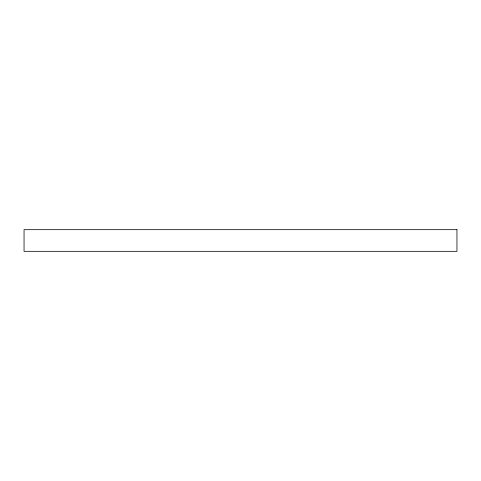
<?xml version="1.0" encoding="UTF-8"?>
<svg xmlns="http://www.w3.org/2000/svg" width="481" height="481" viewBox="0 0 481 481"><rect width="100%" height="100%" fill="white"/><g stroke="black" fill="none" stroke-linecap="round" stroke-linejoin="round"><path stroke-width="0.72" d="M456.95 229.677L24.05 229.677L24.05 251.322L456.95 251.322L456.95 229.677"/></g></svg>
